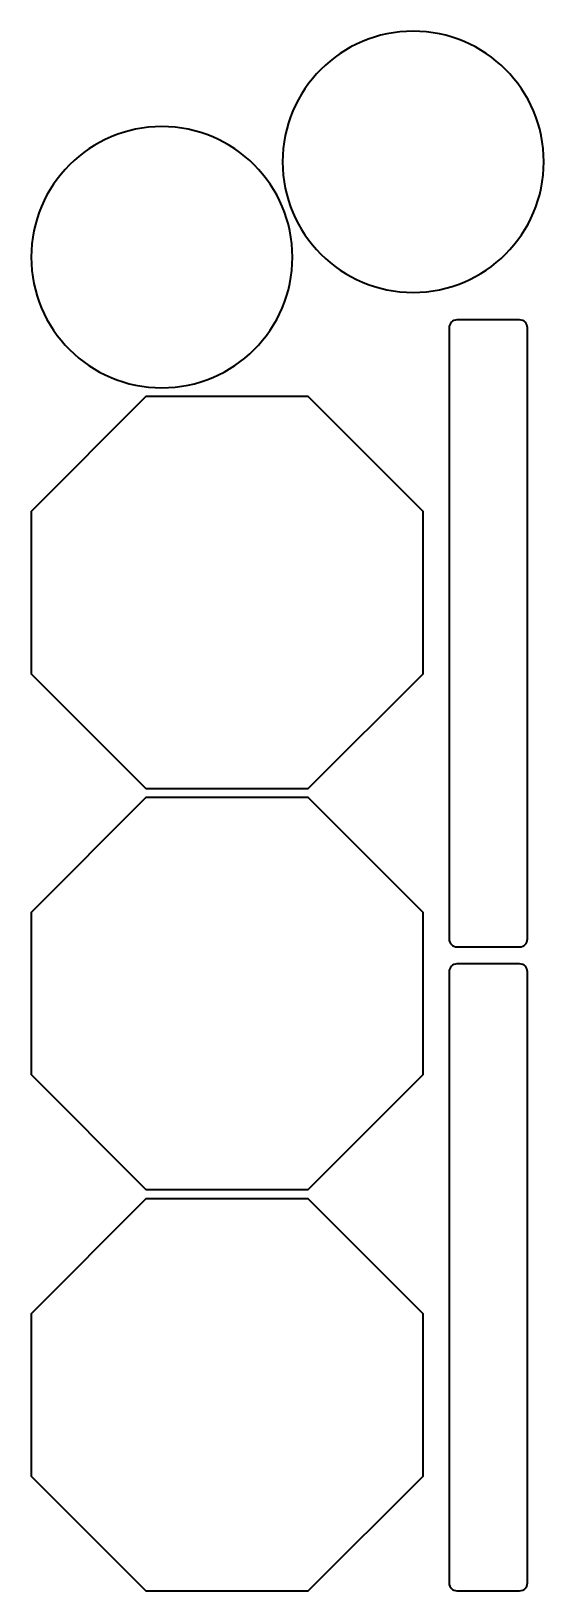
# Model space of a CAD drawing. Header units: inches. Extents: x -1225 to -244, y -1685 to 1301.
import ezdxf

# ---------------------------------------------------------------- set-up
doc = ezdxf.new("R2010")
doc.units = ezdxf.units.IN
doc.header["$MEASUREMENT"] = 0
doc.layers.add('Capa 1', color=7, linetype='Continuous')

msp = doc.modelspace()

# ---------------------------------------------------------------- linework, layer by layer
at = {"layer": 'Capa 1', "color": 250, "lineweight": 35, "true_color": 0x201815}
for points in [[(-694.5, 601.1), (-1005.2, 601.1), (-1224.8, 381.5), (-1224.8, 70.8), (-1005.2, -148.9), (-694.5, -148.9), (-474.8, 70.8), (-474.8, 381.5), (-694.5, 601.1)], [(-694.5, -166.4), (-1005.2, -166.4), (-1224.8, -386.1), (-1224.8, -696.7), (-1005.2, -916.4), (-694.5, -916.4), (-474.8, -696.7), (-474.8, -386.1), (-694.5, -166.4)], [(-694.5, -934.8), (-1005.2, -934.8), (-1224.8, -1154.5), (-1224.8, -1465.2), (-1005.2, -1684.8), (-694.5, -1684.8), (-474.8, -1465.2), (-474.8, -1154.5), (-694.5, -934.8)]]:
    msp.add_lwpolyline(points, dxfattribs=at)
for points, knots in [([(-243.7, 1050.7), (-243.7, 912.6), (-355.7, 800.7), (-493.7, 800.7), (-631.8, 800.7), (-743.7, 912.6), (-743.7, 1050.7), (-743.7, 1188.7), (-631.8, 1300.7), (-493.7, 1300.7), (-355.7, 1300.7), (-243.7, 1188.7), (-243.7, 1050.7)], [0, 0, 0, 0, 1, 1, 1, 2, 2, 2, 3, 3, 3, 4, 4, 4, 4]), ([(-724.8, 868), (-724.8, 729.9), (-836.7, 618), (-974.8, 618), (-1112.8, 618), (-1224.8, 729.9), (-1224.8, 868), (-1224.8, 1006.1), (-1112.8, 1118), (-974.8, 1118), (-836.7, 1118), (-724.8, 1006.1), (-724.8, 868)], [0, 0, 0, 0, 1, 1, 1, 2, 2, 2, 3, 3, 3, 4, 4, 4, 4]), ([(-425, -437.1), (-425, -437.1), (-425, 732.9), (-425, 732.9), (-425, 741.2), (-418.3, 747.9), (-410, 747.9), (-410, 747.9), (-290, 747.9), (-290, 747.9), (-281.7, 747.9), (-275, 741.2), (-275, 732.9), (-275, 732.9), (-275, -437.1), (-275, -437.1), (-275, -445.4), (-281.7, -452.1), (-290, -452.1), (-290, -452.1), (-410, -452.1), (-410, -452.1), (-418.3, -452.1), (-425, -445.4), (-425, -437.1)], [0, 0, 0, 0, 1, 1, 1, 2, 2, 2, 3, 3, 3, 4, 4, 4, 5, 5, 5, 6, 6, 6, 7, 7, 7, 8, 8, 8, 8]), ([(-425, -1669.8), (-425, -1669.8), (-425, -499.8), (-425, -499.8), (-425, -491.6), (-418.3, -484.8), (-410, -484.8), (-410, -484.8), (-290, -484.8), (-290, -484.8), (-281.7, -484.8), (-275, -491.6), (-275, -499.8), (-275, -499.8), (-275, -1669.8), (-275, -1669.8), (-275, -1678.1), (-281.7, -1684.8), (-290, -1684.8), (-290, -1684.8), (-410, -1684.8), (-410, -1684.8), (-418.3, -1684.8), (-425, -1678.1), (-425, -1669.8)], [0, 0, 0, 0, 1, 1, 1, 2, 2, 2, 3, 3, 3, 4, 4, 4, 5, 5, 5, 6, 6, 6, 7, 7, 7, 8, 8, 8, 8])]:
    msp.add_open_spline(points, degree=3, knots=knots, dxfattribs=at)

doc.saveas('drawing.dxf')
